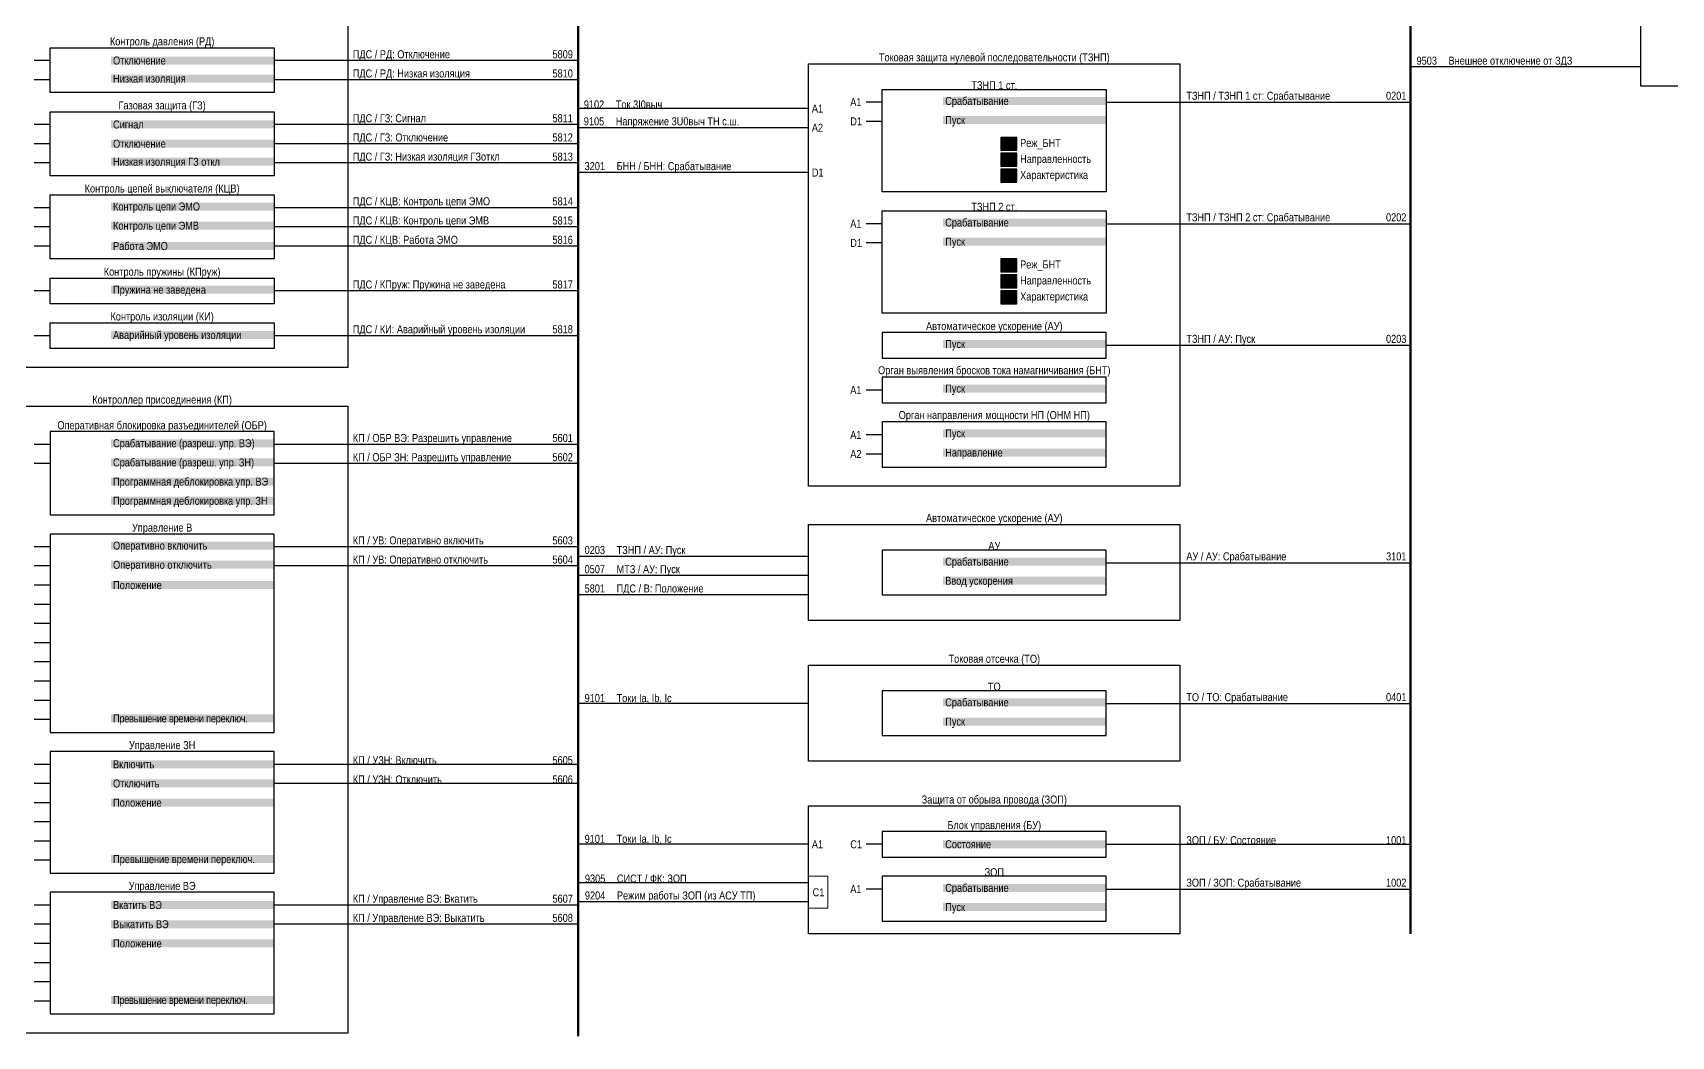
# Model space of a CAD drawing. Header units: millimetres. Extents: x 2179 to 12176, y -20554 to -12004.
# Drawn here: x 3894 to 4406, y -15420 to -15106 of the extents above; entities that cross this region are included whole.
import ezdxf
from ezdxf.enums import TextEntityAlignment as Align

# ---------------------------------------------------------------- set-up
doc = ezdxf.new("R2010")
doc.units = ezdxf.units.MM
for name, color, linetype, lineweight in [('GOOSE', 224, 'Continuous', 30), ('MMS', 190, 'Continuous', 30), ('Внутренняя шина', 4, 'Continuous', 70), ('Вход-Аналоги', 5, 'Continuous', 30), ('Линии связи', 75, 'Continuous', 30), ('Основная', 7, 'Continuous', 30), ('Сигналы внутр.', 13, 'Continuous', 30), ('Тонкая', 7, 'Continuous', 13)]:
    doc.layers.add(name, color=color, linetype=linetype, lineweight=lineweight)
doc.styles.add('Narrow', font='ARIALN.TTF')
doc.styles.add('Табл дан', font='ARIALN.TTF')

# ---------------------------------------------------------------- blocks, each defined once
blk = doc.blocks.new('SW.3')
at = {"true_color": 0xadddf7}
h = blk.add_hatch(color=141, dxfattribs=at)
h.dxf.hatch_style = 1
h.paths.add_polyline_path([(5, 2), (0, 2), (0, -2), (5, -2)])
blk.add_lwpolyline([(5, 2), (0, 2), (0, -2), (5, -2)], close=True)
for points in [[(2, 1), (1, 1)], [(1, 0), (2, 0)], [(3, 0), (2, 1)], [(4, 0), (3, 0)], [(2, -1), (1, -1)]]:
    blk.add_lwpolyline(points)
blk = doc.blocks.new('SW.2')
at = {"true_color": 0xadddf7}
h = blk.add_hatch(color=141, dxfattribs=at)
h.dxf.hatch_style = 1
h.paths.add_polyline_path([(5, 2), (0, 2), (0, -2), (5, -2)])
blk.add_lwpolyline([(5, 2), (0, 2), (0, -2), (5, -2)], close=True)
for points in [[(1, 0), (2, 0)], [(2, 0), (3, 1)], [(3, 0), (4, 0)]]:
    blk.add_lwpolyline(points)

msp = doc.modelspace()

# ---------------------------------------------------------------- linework, layer by layer
at = {"layer": 'Внутренняя шина'}
for points in [[(4064, -15420), (4064, -14699)], [(4324, -15388), (4324, -14699)]]:
    msp.add_lwpolyline(points, dxfattribs=at)
at = {"layer": 'Линии связи'}
for points in [[(4064, -15115), (3969, -15115)], [(4064, -15115), (3969, -15115)], [(4064, -15121), (3969, -15121)], [(4064, -15121), (3969, -15121)], [(4396, -15117), (4324, -15117)], [(4229, -15128), (4324, -15128)], [(4064, -15135), (3969, -15135)], [(4064, -15135), (3969, -15135)], [(4136, -15136), (4064, -15136)], [(4064, -15141), (3969, -15141)], [(4064, -15141), (3969, -15141)], [(4064, -15147), (3969, -15147)], [(4064, -15147), (3969, -15147)], [(4136, -15150), (4064, -15150)], [(4064, -15161), (3969, -15161)], [(4064, -15167), (3969, -15167)], [(4229, -15166), (4324, -15166)], [(4064, -15173), (3969, -15173)], [(4064, -15187), (3969, -15187)], [(4064, -15201), (3969, -15201)], [(4229, -15204), (4324, -15204)], [(4064, -15235), (3969, -15235)], [(4064, -15241), (3969, -15241)], [(4064, -15267), (3969, -15267)], [(4136, -15270), (4064, -15270)], [(4064, -15273), (3969, -15273)], [(4229, -15272), (4324, -15272)], [(4136, -15276), (4064, -15276)], [(4136, -15282), (4064, -15282)], [(4229, -15316), (4324, -15316)], [(4064, -15335), (3969, -15335)], [(4064, -15341), (3969, -15341)], [(4229, -15360), (4324, -15360)], [(4136, -15372), (4064.09, -15372)], [(4136, -15378), (4064.09, -15378)], [(4229, -15374), (4324, -15374)], [(4064, -15379), (3969, -15379)], [(4064, -15385), (3969, -15385)]]:
    msp.add_lwpolyline(points, dxfattribs=at)
at = {"layer": 'Линии связи', "ltscale": 0.5}
for points in [[(4136, -15130), (4064, -15130)], [(4136, -15316), (4064, -15316)], [(4136, -15360), (4064, -15360)]]:
    msp.add_lwpolyline(points, dxfattribs=at)
at = {"layer": 'Основная'}
for points in [[(3876, -14883), (3992, -14883), (3992, -15211), (3876, -15211)], [(4396, -15025), (4512, -15025), (4512, -15123), (4396, -15123)], [(3899, -15111), (3969, -15111), (3969, -15125), (3899, -15125)], [(4136, -15116), (4252, -15116), (4252, -15248), (4136, -15248)], [(4159, -15124), (4229, -15124), (4229, -15156), (4159, -15156)], [(3899, -15131), (3969, -15131), (3969, -15151), (3899, -15151)], [(3899, -15157), (3969, -15157), (3969, -15177), (3899, -15177)], [(4159, -15162), (4229, -15162), (4229, -15194), (4159, -15194)], [(3899, -15183), (3969, -15183), (3969, -15191), (3899, -15191)], [(3899, -15197), (3969, -15197), (3969, -15205), (3899, -15205)], [(4229, -15200), (4159, -15200), (4159, -15208), (4229, -15208)], [(4229, -15214), (4159, -15214), (4159, -15222), (4229, -15222)], [(3876, -15223), (3992, -15223), (3992, -15419), (3876, -15419)], [(4229, -15227.91), (4159, -15227.91), (4159, -15242.09), (4229, -15242.09)], [(3969, -15231), (3899, -15231), (3899, -15257), (3969, -15257)], [(4136, -15260), (4252, -15260), (4252, -15290), (4136, -15290)], [(3969, -15263), (3899, -15263), (3899, -15325), (3969, -15325)], [(4229, -15268), (4159, -15268), (4159, -15282), (4229, -15282)], [(4136, -15304), (4252, -15304), (4252, -15334), (4136, -15334)], [(4229, -15312), (4159, -15312), (4159, -15326), (4229, -15326)], [(3969, -15331), (3899, -15331), (3899, -15369), (3969, -15369)], [(4136, -15348), (4252, -15348), (4252, -15388), (4136, -15388)], [(4229, -15356), (4159, -15356), (4159, -15364), (4229, -15364)], [(4229, -15370), (4159, -15370), (4159, -15384), (4229, -15384)], [(3969, -15375), (3899, -15375), (3899, -15413), (3969, -15413)]]:
    msp.add_lwpolyline(points, close=True, dxfattribs=at)
for points in [[(3899, -15115), (3894, -15115)], [(3899, -15121), (3894, -15121)], [(4159, -15128), (4154, -15128)], [(3899, -15135), (3894, -15135)], [(4159, -15134), (4154, -15134)], [(3899, -15141), (3894, -15141)], [(3899, -15147), (3894, -15147)], [(3899, -15161), (3894, -15161)], [(3899, -15167), (3894, -15167)], [(4159, -15166), (4154, -15166)], [(3899, -15173), (3894, -15173)], [(4159, -15172), (4154, -15172)], [(3899, -15187), (3894, -15187)], [(3899, -15201), (3894, -15201)], [(4159, -15218), (4154, -15218)], [(4159, -15232), (4154, -15232)], [(3899, -15235), (3894, -15235)], [(4159, -15238), (4154, -15238)], [(3899, -15241), (3894, -15241)], [(3899, -15267), (3894, -15267)], [(3899, -15273), (3894, -15273)], [(3899, -15279), (3894, -15279)], [(3899, -15285), (3894, -15285)], [(3899, -15291), (3894, -15291)], [(3899, -15297), (3894, -15297)], [(3899, -15303), (3894, -15303)], [(3899, -15309), (3894, -15309)], [(3899, -15315), (3894, -15315)], [(3899, -15321), (3894, -15321)], [(3899, -15335), (3894, -15335)], [(3899, -15341), (3894, -15341)], [(3899, -15347), (3894, -15347)], [(3899, -15353), (3894, -15353)], [(3899, -15359), (3894, -15359)], [(4159, -15360), (4154, -15360)], [(3899, -15365), (3894, -15365)], [(4159, -15374), (4154, -15374)], [(3899, -15379), (3894, -15379)], [(3899, -15385), (3894, -15385)], [(3899, -15391), (3894, -15391)], [(3899, -15397), (3894, -15397)], [(3899, -15403), (3894, -15403)], [(3899, -15409), (3894, -15409)]]:
    msp.add_lwpolyline(points, dxfattribs=at)
at = {"layer": 'Тонкая'}
msp.add_lwpolyline([(4136, -15370), (4142, -15370), (4142, -15380), (4136, -15380)], close=True, dxfattribs=at)

# ---------------------------------------------------------------- block references
at = {"layer": 'Основная'}
for name, p in [('SW.2', (4196, -15141)), ('SW.3', (4196, -15146)), ('SW.3', (4196, -15151)), ('SW.2', (4196, -15179)), ('SW.3', (4196, -15184)), ('SW.3', (4196, -15189))]:
    msp.add_blockref(name, p, dxfattribs=at)

# ---------------------------------------------------------------- texts
at = {"layer": 'GOOSE', "insert": (4325.93, -15117), "char_height": 2.5, "width": 73.0735, "attachment_point": 7, "style": 'Narrow'}
msp.add_mtext('9503^IВнешнее отключение от ЗДЗ^I', dxfattribs=at)
at = {"layer": 'MMS', "char_height": 2.5, "attachment_point": 7, "style": 'Narrow'}
for s, insert, width in [('9305^IСИСТ / ФК: ЗОП', (4066.09, -15372), 48), ('9204^IРежим работы ЗОП (из АСУ ТП)', (4066.09, -15378), 69.9053)]:
    msp.add_mtext(s, dxfattribs=dict(at, insert=insert, width=width))
at = {"layer": 'Вход-Аналоги', "char_height": 2.5, "attachment_point": 7, "style": 'Narrow'}
for s, insert, width in [('9102^IТок 3I0выч', (4065.75, -15130), 48), ('9105^IНапряжение 3U0выч ТН с.ш.', (4065.75, -15136), 70.25), ('9101^IТоки Ia, Ib, Ic', (4066, -15316), 48), ('9101^IТоки Ia, Ib, Ic', (4066, -15360), 48)]:
    msp.add_mtext(s, dxfattribs=dict(at, insert=insert, width=width))
at = {"layer": 'Основная', "style": 'Табл дан'}
for s, p in [('A1', (4149, -15128)), ('A1', (4137, -15130)), ('A2', (4137, -15136)), ('D1', (4149, -15134)), ('Реж_БНТ', (4202.07, -15140.75)), ('Направленность', (4202.07, -15145.75)), ('D1', (4137, -15150)), ('Характеристика', (4202.07, -15150.75)), ('A1', (4149, -15166)), ('D1', (4149, -15172)), ('Реж_БНТ', (4202.07, -15178.75)), ('Направленность', (4202.07, -15183.75)), ('Характеристика', (4202.07, -15188.75)), ('A1', (4149, -15218)), ('A1', (4149, -15232)), ('A2', (4149, -15238)), ('A1', (4137, -15360)), ('C1', (4149, -15360)), ('A1', (4149, -15374)), ('C1', (4137.25, -15375))]:
    msp.add_text(s, height=2.5, dxfattribs=at).set_placement(p, align=Align.MIDDLE_LEFT)
at = {"layer": 'Основная', "char_height": 2.5, "attachment_point": 8, "style": 'Narrow'}
for s, insert, width in [('\\A1;Контроль давления (РД)', (3934, -15111), 70), ('Токовая защита нулевой последовательности (ТЗНП)', (4194, -15116), 116), ('\\A1;ТЗНП 1 ст.', (4194, -15124), 70), ('\\A1;Газовая защита (ГЗ)', (3934, -15131), 70), ('Контроль цепей выключателя (КЦВ)', (3934, -15157), 70), ('\\A1;ТЗНП 2 ст.', (4194, -15162), 70), ('Контроль пружины (КПруж)', (3934, -15183), 70), ('Контроль изоляции (КИ)', (3934, -15197), 70), ('Автоматическое ускорение (АУ)', (4194, -15200), 70), ('Орган выявления бросков тока намагничивания (БНТ)', (4194, -15213.82), 74), ('Контроллер присоединения (КП)', (3934, -15223), 116), ('Орган направления мощности НП (ОНМ НП)', (4194, -15227.82), 70), ('Оперативная блокировка разъединителей (ОБР)', (3934, -15231), 70), ('Управление В', (3934, -15263), 70), ('Автоматическое ускорение (АУ)', (4194, -15260), 116), ('\\A1;АУ', (4194, -15268), 70), ('Токовая отсечка (ТО)', (4194, -15304), 116), ('\\A1;ТО', (4194, -15312), 70), ('Управление ЗН', (3934, -15331), 70), ('Защита от обрыва провода (ЗОП)', (4194, -15348), 116), ('\\A1;Блок управления (БУ)', (4194, -15356), 70), ('\\A1;ЗОП', (4194, -15370), 70), ('Управление ВЭ', (3934, -15375), 70)]:
    msp.add_mtext(s, dxfattribs=dict(at, insert=insert, width=width))
at = {"layer": 'Основная', "char_height": 2.5, "width": 51, "attachment_point": 4, "style": 'Narrow', "bg_fill": 1, "box_fill_scale": 1, "bg_fill_color": 9, "bg_fill_transparency": 0}
for s, insert in [('\\pl0.67568;Отключение', (3918, -15115)), ('\\pl0.67568;Низкая изоляция', (3918, -15121)), ('\\pl0.67568;Срабатывание', (4178, -15128)), ('\\pl0.67568;Сигнал', (3918, -15135)), ('\\pl0.67568;Пуск', (4178, -15134)), ('\\pl0.67568;Отключение', (3918, -15141)), ('\\pl0.67568;Низкая изоляция ГЗ откл', (3918, -15147)), ('\\pl0.67568;Контроль цепи ЭМО', (3918, -15161)), ('\\pl0.67568;Контроль цепи ЭМВ', (3918, -15167)), ('\\pl0.67568;Срабатывание', (4178, -15166)), ('\\pl0.67568;Работа ЭМО', (3918, -15173)), ('\\pl0.67568;Пуск', (4178, -15172)), ('\\pl0.67568;Пружина не заведена', (3918, -15187)), ('\\pl0.67568;Аварийный уровень изоляции', (3918, -15201.15)), ('\\pl0.67568;Пуск', (4178, -15204)), ('\\pl0.67568;Пуск', (4178, -15217.91)), ('\\pl0.67568;Срабатывание (разреш. упр. ВЭ)', (3918, -15235)), ('\\pl0.67568;Пуск', (4178, -15231.91)), ('\\pl0.67568;Срабатывание (разреш. упр. ЗН)', (3918, -15241)), ('\\pl0.67568;Направление', (4178, -15237.91)), ('\\pl0.67568;Программная деблокировка упр. ВЭ', (3918, -15247)), ('\\pl0.67568;Программная деблокировка упр. ЗН', (3918, -15253)), ('\\pl0.67568;Оперативно включить', (3918, -15267)), ('\\pl0.67568;Срабатывание', (4178, -15272)), ('\\pl0.67568;Оперативно отключить', (3918, -15273)), ('\\pl0.67568;Положение', (3918, -15279)), ('\\pl0.67568;Ввод ускорения', (4178, -15278)), ('\\pl0.67568;Срабатывание', (4178, -15316)), ('\\pl0.67568;{\\T0.95;Превышение времени переключ.}', (3918, -15321.02)), ('\\pl0.67568;Пуск', (4178, -15322)), ('\\pl0.67568;Включить', (3918, -15335)), ('\\pl0.67568;Отключить', (3918, -15341)), ('\\pl0.67568;Положение', (3918, -15347)), ('\\pl0.67568;Состояние', (4178, -15360)), ('\\pl0.67568;Превышение времени переключ.', (3918, -15365.02)), ('\\pl0.67568;Срабатывание', (4178, -15374)), ('\\pl0.67568;Вкатить ВЭ', (3918, -15379)), ('\\pl0.67568;Пуск', (4178, -15380)), ('\\pl0.67568;Выкатить ВЭ', (3918, -15385)), ('\\pl0.67568;Положение', (3918, -15391)), ('\\pl0.67568;{\\T0.95;Превышение времени переключ.}', (3918, -15409.02))]:
    msp.add_mtext(s, dxfattribs=dict(at, insert=insert))
at = {"layer": 'Сигналы внутр.', "char_height": 2.5, "attachment_point": 7}
for s, insert, width, style in [('ПДС / РД: Отключение^I   ^I^I   5809^I', (3993.57, -15115), 70.43, 'Табл дан'), ('ПДС / РД: Низкая изоляция^I^I^I   5810^I', (3993.57, -15121), 70.43, 'Табл дан'), ('ТЗНП / {\\A1;ТЗНП 1 ст: }Срабатывание^I^I   0201^I', (4254, -15128), 70, 'Табл дан'), ('ПДС / ГЗ: Сигнал^I^I   ^I^I   5811^I', (3993.57, -15135), 70.43, 'Табл дан'), ('ПДС / ГЗ: Отключение^I   ^I^I^I   5812^I', (3993.57, -15141), 70.43, 'Табл дан'), ('\\pt50,60,70;ПДС / ГЗ: Низкая изоляция ГЗоткл^I^I   5813^I', (3993.57, -15147), 70.43, 'Табл дан'), ('3201^IБНН / БНН: Срабатывание', (4066, -15150), 70, 'Narrow'), ('ПДС / КЦВ: Контроль цепи ЭМО^I^I   5814', (3993.57, -15161), 70.43, 'Табл дан'), ('ТЗНП / {\\A1;ТЗНП 2 ст: }Срабатывание^I^I   0202^I', (4254, -15166), 70, 'Табл дан'), ('ПДС / КЦВ: Контроль цепи ЭМВ^I^I   5815', (3993.57, -15167), 70.43, 'Табл дан'), ('ПДС / КЦВ: Работа ЭМО^I^I^I   5816', (3993.57, -15173), 70.43, 'Табл дан'), ('ПДС / КПруж: Пружина не заведена^I^I   5817', (3993.57, -15187), 70.43, 'Табл дан'), ('ПДС / КИ: Аварийный уровень изоляции^I   5818', (3993.57, -15201), 70.43, 'Табл дан'), ('ТЗНП / АУ{\\A1;: }Пуск^I^I^I^I   0203^I', (4254, -15204), 70, 'Табл дан'), ('КП / ОБР ВЭ: Разрешить управление^I^I   5601^I', (3993.57, -15235), 70.43, 'Табл дан'), ('КП / ОБР ЗН: Разрешить управление^I^I   5602^I', (3993.57, -15241), 70.43, 'Табл дан'), ('КП / УВ: Оперативно включить^I^I   5603^I', (3993.57, -15267), 70.43, 'Табл дан'), ('КП / УВ: Оперативно отключить^I^I   5604^I', (3993.57, -15273), 70.43, 'Табл дан'), ('0203^IТЗНП / АУ{\\A1;: }Пуск', (4066, -15270), 48, 'Narrow'), ('АУ / АУ: Срабатывание^I^I^I   3101^I', (4254, -15272), 70, 'Табл дан'), ('0507^IМТЗ / АУ: Пуск', (4066, -15276), 48, 'Narrow'), ('5801^IПДС / В: Положение', (4066, -15282), 48, 'Narrow'), ('ТО / ТО: Срабатывание^I^I^I   0401^I', (4254, -15316), 70, 'Табл дан'), ('КП / УЗН: Включить^I^I^I^I   5605^I', (3993.57, -15335), 70.43, 'Табл дан'), ('КП / УЗН: Отключить^I^I^I^I   5606^I', (3993.57, -15341), 70.43, 'Табл дан'), ('ЗОП / БУ: Состояние^I^I^I   ^I   1001^I', (4254, -15360), 70, 'Табл дан'), ('ЗОП / ЗОП: Срабатывание^I^I^I   1002^I', (4254, -15374), 70, 'Табл дан'), ('КП / Управление ВЭ: Вкатить^I^I^I   5607^I ', (3993.57, -15379), 70.43, 'Табл дан'), ('КП / Управление ВЭ: Выкатить^I^I   5608^I ', (3993.57, -15385), 70.43, 'Табл дан')]:
    msp.add_mtext(s, dxfattribs=dict(at, insert=insert, width=width, style=style))

doc.saveas('drawing.dxf')
